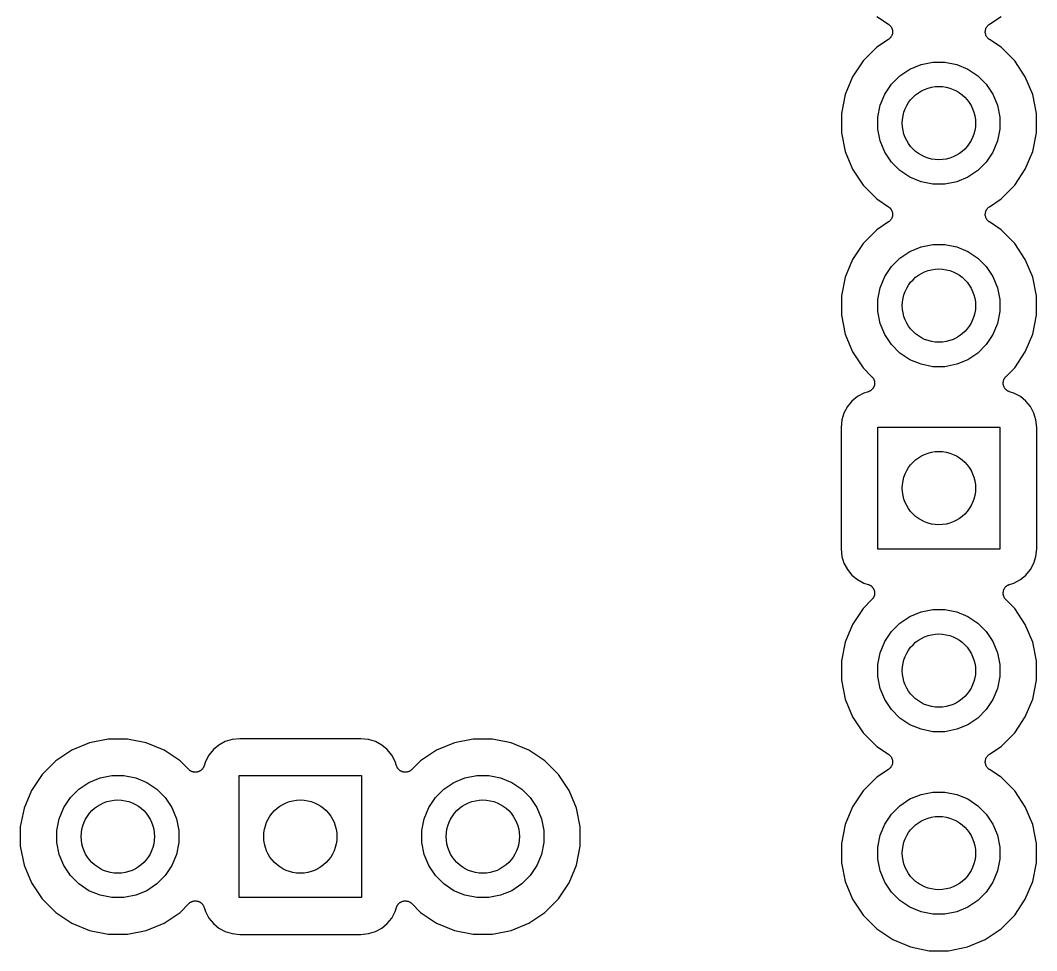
# Model space of a CAD drawing. Extents: x 191 to 259.8, y -137.9 to -38.6.
# Drawn here: x 227.24 to 241.39, y -114.39 to -101.44 of the extents above; entities that cross this region are included whole.
import ezdxf

# ---------------------------------------------------------------- set-up
doc = ezdxf.new("R2010")
doc.units = 0
doc.layers.add('BLACK', color=7, linetype='CONTINUOUS')

msp = doc.modelspace()

# ---------------------------------------------------------------- linework, layer by layer
at = {"layer": 'BLACK', "linetype": 'CONTINUOUS'}
for p, q in [((239.164, -101.385), (239.328, -101.494)), ((240.732, -101.494), (240.896, -101.385)), ((239.328, -101.494), (239.329, -101.495)), ((239.329, -101.495), (239.329, -101.495)), ((239.329, -101.495), (239.329, -101.495)), ((239.329, -101.495), (239.33, -101.495)), ((239.33, -101.495), (239.339, -101.503)), ((239.339, -101.503), (239.348, -101.511)), ((239.348, -101.511), (239.348, -101.511)), ((239.348, -101.511), (239.349, -101.511)), ((239.349, -101.511), (239.356, -101.521)), ((239.356, -101.521), (239.364, -101.53)), ((239.364, -101.53), (239.364, -101.53)), ((239.364, -101.53), (239.364, -101.531)), ((239.364, -101.531), (239.37, -101.541)), ((239.37, -101.541), (239.375, -101.552)), ((239.375, -101.552), (239.375, -101.552)), ((239.375, -101.552), (239.376, -101.553)), ((239.376, -101.553), (239.379, -101.564)), ((239.379, -101.564), (239.382, -101.576)), ((239.382, -101.576), (239.382, -101.576)), ((239.382, -101.576), (239.383, -101.577)), ((239.383, -101.577), (239.384, -101.589)), ((239.384, -101.589), (239.385, -101.601)), ((240.675, -101.599), (240.677, -101.587)), ((240.677, -101.587), (240.678, -101.575)), ((240.678, -101.574), (240.681, -101.563)), ((240.678, -101.575), (240.678, -101.574)), ((240.678, -101.574), (240.678, -101.574)), ((240.681, -101.563), (240.685, -101.551)), ((240.685, -101.55), (240.691, -101.54)), ((240.685, -101.551), (240.685, -101.55)), ((240.685, -101.551), (240.685, -101.551)), ((240.691, -101.54), (240.697, -101.529)), ((240.697, -101.529), (240.705, -101.519)), ((240.697, -101.529), (240.697, -101.529)), ((240.697, -101.529), (240.697, -101.529)), ((240.705, -101.519), (240.713, -101.51)), ((240.713, -101.51), (240.722, -101.502)), ((240.713, -101.51), (240.713, -101.51)), ((240.713, -101.51), (240.713, -101.51)), ((240.722, -101.502), (240.732, -101.494)), ((239.328, -101.706), (239.164, -101.815)), ((239.338, -101.698), (239.328, -101.706)), ((239.347, -101.69), (239.338, -101.698)), ((239.355, -101.681), (239.347, -101.69)), ((239.347, -101.69), (239.347, -101.69)), ((239.347, -101.69), (239.347, -101.69)), ((239.363, -101.671), (239.355, -101.681)), ((239.369, -101.66), (239.363, -101.671)), ((239.363, -101.671), (239.363, -101.671)), ((239.363, -101.671), (239.363, -101.671)), ((239.375, -101.65), (239.369, -101.66)), ((239.379, -101.637), (239.375, -101.649)), ((239.375, -101.649), (239.375, -101.649)), ((239.375, -101.649), (239.375, -101.65)), ((239.382, -101.626), (239.379, -101.637)), ((239.383, -101.613), (239.382, -101.625)), ((239.382, -101.625), (239.382, -101.626)), ((239.382, -101.626), (239.382, -101.626)), ((239.385, -101.601), (239.383, -101.613)), ((239.385, -101.601), (239.385, -101.601)), ((239.385, -101.601), (239.385, -101.601)), ((240.676, -101.611), (240.675, -101.599)), ((240.675, -101.599), (240.675, -101.599)), ((240.675, -101.599), (240.675, -101.599)), ((240.677, -101.623), (240.676, -101.611)), ((240.678, -101.624), (240.677, -101.623)), ((240.681, -101.636), (240.678, -101.624)), ((240.678, -101.624), (240.678, -101.624)), ((240.684, -101.647), (240.681, -101.636)), ((240.685, -101.648), (240.684, -101.647)), ((240.69, -101.659), (240.685, -101.648)), ((240.685, -101.648), (240.685, -101.648)), ((240.696, -101.669), (240.69, -101.659)), ((240.696, -101.67), (240.696, -101.669)), ((240.704, -101.679), (240.696, -101.67)), ((240.696, -101.67), (240.696, -101.67)), ((240.711, -101.689), (240.704, -101.679)), ((240.712, -101.689), (240.711, -101.689)), ((240.721, -101.697), (240.712, -101.689)), ((240.712, -101.689), (240.712, -101.689)), ((240.73, -101.705), (240.721, -101.697)), ((240.731, -101.705), (240.73, -101.705)), ((240.732, -101.706), (240.731, -101.705)), ((240.731, -101.705), (240.731, -101.705)), ((240.731, -101.705), (240.731, -101.705)), ((240.896, -101.815), (240.732, -101.706)), ((239.164, -101.815), (238.975, -102.004)), ((241.085, -102.004), (240.896, -101.815)), ((238.975, -102.004), (238.827, -102.227)), ((241.233, -102.227), (241.085, -102.004)), ((239.488, -102.21), (239.627, -102.117)), ((239.627, -102.117), (239.782, -102.053)), ((239.782, -102.053), (239.946, -102.02)), ((239.946, -102.02), (240.114, -102.02)), ((240.114, -102.02), (240.278, -102.053)), ((240.278, -102.053), (240.433, -102.117)), ((240.433, -102.117), (240.572, -102.21)), ((238.827, -102.227), (238.724, -102.474)), ((239.37, -102.328), (239.488, -102.21)), ((240.572, -102.21), (240.69, -102.328)), ((241.336, -102.474), (241.233, -102.227)), ((239.277, -102.467), (239.37, -102.328)), ((240.69, -102.328), (240.783, -102.467)), ((238.724, -102.474), (238.672, -102.736)), ((239.213, -102.622), (239.277, -102.467)), ((240.783, -102.467), (240.847, -102.622)), ((241.388, -102.736), (241.336, -102.474)), ((239.18, -102.786), (239.213, -102.622)), ((240.847, -102.622), (240.88, -102.786)), ((238.672, -102.736), (238.672, -103.004)), ((239.18, -102.954), (239.18, -102.786)), ((240.88, -102.786), (240.88, -102.954)), ((241.388, -103.004), (241.388, -102.736)), ((238.672, -103.004), (238.724, -103.266)), ((239.213, -103.118), (239.18, -102.954)), ((240.88, -102.954), (240.847, -103.118)), ((241.336, -103.266), (241.388, -103.004)), ((239.277, -103.273), (239.213, -103.118)), ((240.847, -103.118), (240.783, -103.273)), ((238.724, -103.266), (238.827, -103.513)), ((239.37, -103.412), (239.277, -103.273)), ((240.783, -103.273), (240.69, -103.412)), ((241.233, -103.513), (241.336, -103.266)), ((239.488, -103.53), (239.37, -103.412)), ((240.69, -103.412), (240.572, -103.53)), ((238.827, -103.513), (238.975, -103.736)), ((239.627, -103.623), (239.488, -103.53)), ((240.572, -103.53), (240.433, -103.623)), ((241.085, -103.736), (241.233, -103.513)), ((239.782, -103.687), (239.627, -103.623)), ((239.946, -103.72), (239.782, -103.687)), ((240.278, -103.687), (240.114, -103.72)), ((240.433, -103.623), (240.278, -103.687)), ((238.975, -103.736), (239.164, -103.925)), ((240.114, -103.72), (239.946, -103.72)), ((240.896, -103.925), (241.085, -103.736)), ((239.164, -103.925), (239.328, -104.034)), ((240.732, -104.034), (240.896, -103.925)), ((239.328, -104.034), (239.329, -104.035)), ((239.329, -104.035), (239.329, -104.035)), ((239.329, -104.035), (239.329, -104.035)), ((239.329, -104.035), (239.33, -104.035)), ((239.33, -104.035), (239.339, -104.043)), ((239.339, -104.043), (239.348, -104.051)), ((239.348, -104.051), (239.348, -104.051)), ((239.348, -104.051), (239.349, -104.051)), ((239.349, -104.051), (239.356, -104.061)), ((239.356, -104.061), (239.364, -104.07)), ((239.364, -104.07), (239.364, -104.07)), ((239.364, -104.07), (239.364, -104.071)), ((239.364, -104.071), (239.37, -104.081)), ((239.37, -104.081), (239.375, -104.092)), ((239.375, -104.092), (239.375, -104.092)), ((239.375, -104.092), (239.376, -104.093)), ((239.376, -104.093), (239.379, -104.104)), ((239.379, -104.104), (239.382, -104.116)), ((239.382, -104.116), (239.382, -104.116)), ((239.382, -104.116), (239.383, -104.117)), ((239.383, -104.117), (239.384, -104.129)), ((239.384, -104.129), (239.385, -104.141)), ((240.675, -104.139), (240.677, -104.127)), ((240.677, -104.127), (240.678, -104.115)), ((240.678, -104.114), (240.681, -104.103)), ((240.678, -104.115), (240.678, -104.114)), ((240.678, -104.114), (240.678, -104.114)), ((240.681, -104.103), (240.685, -104.091)), ((240.685, -104.09), (240.691, -104.08)), ((240.685, -104.091), (240.685, -104.09)), ((240.685, -104.091), (240.685, -104.091)), ((240.691, -104.08), (240.697, -104.069)), ((240.697, -104.069), (240.705, -104.059)), ((240.697, -104.069), (240.697, -104.069)), ((240.697, -104.069), (240.697, -104.069)), ((240.705, -104.059), (240.713, -104.05)), ((240.713, -104.05), (240.722, -104.042)), ((240.713, -104.05), (240.713, -104.05)), ((240.713, -104.05), (240.713, -104.05)), ((240.722, -104.042), (240.732, -104.034)), ((239.328, -104.246), (239.164, -104.355)), ((239.338, -104.238), (239.328, -104.246)), ((239.347, -104.23), (239.338, -104.238)), ((239.355, -104.221), (239.347, -104.23)), ((239.347, -104.23), (239.347, -104.23)), ((239.347, -104.23), (239.347, -104.23)), ((239.363, -104.211), (239.355, -104.221)), ((239.369, -104.2), (239.363, -104.211)), ((239.363, -104.211), (239.363, -104.211)), ((239.363, -104.211), (239.363, -104.211)), ((239.375, -104.19), (239.369, -104.2)), ((239.379, -104.177), (239.375, -104.189)), ((239.375, -104.189), (239.375, -104.189)), ((239.375, -104.189), (239.375, -104.19)), ((239.382, -104.166), (239.379, -104.177)), ((239.383, -104.153), (239.382, -104.165)), ((239.382, -104.165), (239.382, -104.166)), ((239.382, -104.166), (239.382, -104.166)), ((239.385, -104.141), (239.383, -104.153)), ((239.385, -104.141), (239.385, -104.141)), ((239.385, -104.141), (239.385, -104.141)), ((240.676, -104.151), (240.675, -104.139)), ((240.675, -104.139), (240.675, -104.139)), ((240.675, -104.139), (240.675, -104.139)), ((240.677, -104.163), (240.676, -104.151)), ((240.678, -104.164), (240.677, -104.163)), ((240.681, -104.176), (240.678, -104.164)), ((240.678, -104.164), (240.678, -104.164)), ((240.684, -104.187), (240.681, -104.176)), ((240.685, -104.188), (240.684, -104.187)), ((240.69, -104.199), (240.685, -104.188)), ((240.685, -104.188), (240.685, -104.188)), ((240.696, -104.209), (240.69, -104.199)), ((240.696, -104.21), (240.696, -104.209)), ((240.704, -104.219), (240.696, -104.21)), ((240.696, -104.21), (240.696, -104.21)), ((240.711, -104.229), (240.704, -104.219)), ((240.712, -104.229), (240.711, -104.229)), ((240.721, -104.237), (240.712, -104.229)), ((240.712, -104.229), (240.712, -104.229)), ((240.73, -104.245), (240.721, -104.237)), ((240.731, -104.245), (240.73, -104.245)), ((240.732, -104.246), (240.731, -104.245)), ((240.731, -104.245), (240.731, -104.245)), ((240.731, -104.245), (240.731, -104.245)), ((240.896, -104.355), (240.732, -104.246)), ((239.164, -104.355), (238.975, -104.544)), ((241.085, -104.544), (240.896, -104.355)), ((238.975, -104.544), (238.827, -104.767)), ((239.782, -104.593), (239.946, -104.56)), ((239.946, -104.56), (240.114, -104.56)), ((240.114, -104.56), (240.278, -104.593)), ((241.233, -104.767), (241.085, -104.544)), ((239.488, -104.75), (239.627, -104.657)), ((239.627, -104.657), (239.782, -104.593)), ((240.278, -104.593), (240.433, -104.657)), ((240.433, -104.657), (240.572, -104.75)), ((238.827, -104.767), (238.724, -105.014)), ((239.37, -104.868), (239.488, -104.75)), ((240.572, -104.75), (240.69, -104.868)), ((241.336, -105.014), (241.233, -104.767)), ((239.277, -105.007), (239.37, -104.868)), ((240.69, -104.868), (240.783, -105.007)), ((238.724, -105.014), (238.672, -105.276)), ((239.213, -105.162), (239.277, -105.007)), ((240.783, -105.007), (240.847, -105.162)), ((241.388, -105.276), (241.336, -105.014)), ((239.18, -105.326), (239.213, -105.162)), ((240.847, -105.162), (240.88, -105.326)), ((238.672, -105.276), (238.672, -105.544)), ((239.18, -105.494), (239.18, -105.326)), ((240.88, -105.326), (240.88, -105.494)), ((241.388, -105.544), (241.388, -105.276)), ((238.672, -105.544), (238.724, -105.806)), ((239.213, -105.658), (239.18, -105.494)), ((240.88, -105.494), (240.847, -105.658)), ((241.336, -105.806), (241.388, -105.544)), ((239.277, -105.813), (239.213, -105.658)), ((240.847, -105.658), (240.783, -105.813)), ((238.724, -105.806), (238.827, -106.053)), ((239.37, -105.952), (239.277, -105.813)), ((240.783, -105.813), (240.69, -105.952)), ((241.233, -106.053), (241.336, -105.806)), ((239.488, -106.07), (239.37, -105.952)), ((240.69, -105.952), (240.572, -106.07)), ((238.827, -106.053), (238.975, -106.276)), ((239.627, -106.163), (239.488, -106.07)), ((240.572, -106.07), (240.433, -106.163)), ((241.085, -106.276), (241.233, -106.053)), ((239.782, -106.227), (239.627, -106.163)), ((239.946, -106.26), (239.782, -106.227)), ((240.278, -106.227), (240.114, -106.26)), ((240.433, -106.163), (240.278, -106.227)), ((238.975, -106.276), (239.098, -106.399)), ((239.098, -106.399), (239.099, -106.4)), ((239.099, -106.4), (239.103, -106.405)), ((240.114, -106.26), (239.946, -106.26)), ((240.958, -106.403), (240.962, -106.399)), ((240.962, -106.399), (241.085, -106.276)), ((239.103, -106.405), (239.107, -106.409)), ((239.107, -106.409), (239.111, -106.414)), ((239.111, -106.414), (239.115, -106.419)), ((239.115, -106.419), (239.118, -106.425)), ((239.118, -106.425), (239.121, -106.43)), ((239.121, -106.43), (239.123, -106.436)), ((239.125, -106.538), (239.122, -106.543)), ((239.123, -106.436), (239.126, -106.441)), ((239.127, -106.532), (239.125, -106.538)), ((239.126, -106.441), (239.128, -106.447)), ((239.13, -106.526), (239.127, -106.532)), ((239.128, -106.447), (239.13, -106.452)), ((239.13, -106.452), (239.131, -106.459)), ((239.131, -106.52), (239.13, -106.526)), ((239.131, -106.459), (239.133, -106.465)), ((239.133, -106.514), (239.131, -106.52)), ((239.133, -106.465), (239.134, -106.471)), ((239.135, -106.502), (239.133, -106.508)), ((239.133, -106.508), (239.133, -106.514)), ((239.134, -106.471), (239.135, -106.477)), ((239.135, -106.477), (239.135, -106.483)), ((239.135, -106.483), (239.135, -106.49)), ((239.135, -106.49), (239.135, -106.496)), ((239.135, -106.496), (239.135, -106.502)), ((240.925, -106.475), (240.927, -106.469)), ((240.925, -106.482), (240.925, -106.475)), ((240.925, -106.488), (240.925, -106.482)), ((240.925, -106.494), (240.925, -106.488)), ((240.925, -106.5), (240.925, -106.494)), ((240.926, -106.506), (240.925, -106.5)), ((240.927, -106.513), (240.926, -106.506)), ((240.927, -106.463), (240.929, -106.457)), ((240.927, -106.469), (240.927, -106.463)), ((240.929, -106.518), (240.927, -106.513)), ((240.929, -106.457), (240.93, -106.451)), ((240.93, -106.524), (240.929, -106.518)), ((240.93, -106.451), (240.933, -106.445)), ((240.932, -106.53), (240.93, -106.524)), ((240.934, -106.536), (240.932, -106.53)), ((240.933, -106.445), (240.934, -106.44)), ((240.934, -106.44), (240.937, -106.434)), ((240.937, -106.542), (240.934, -106.536)), ((240.937, -106.434), (240.94, -106.428)), ((240.94, -106.428), (240.943, -106.423)), ((240.943, -106.423), (240.946, -106.418)), ((240.946, -106.418), (240.95, -106.413)), ((240.95, -106.413), (240.954, -106.407)), ((240.954, -106.407), (240.958, -106.403)), ((238.896, -106.676), (238.819, -106.739)), ((238.985, -106.628), (238.896, -106.676)), ((239.045, -106.61), (238.985, -106.628)), ((239.051, -106.608), (239.045, -106.61)), ((239.056, -106.606), (239.051, -106.608)), ((239.062, -106.603), (239.056, -106.606)), ((239.068, -106.601), (239.062, -106.603)), ((239.073, -106.597), (239.068, -106.601)), ((239.078, -106.595), (239.073, -106.597)), ((239.083, -106.59), (239.078, -106.595)), ((239.089, -106.587), (239.083, -106.59)), ((239.093, -106.583), (239.089, -106.587)), ((239.098, -106.579), (239.093, -106.583)), ((239.102, -106.574), (239.098, -106.579)), ((239.106, -106.569), (239.102, -106.574)), ((239.11, -106.564), (239.106, -106.569)), ((239.113, -106.56), (239.11, -106.564)), ((239.117, -106.554), (239.113, -106.56)), ((239.12, -106.549), (239.117, -106.554)), ((239.122, -106.543), (239.12, -106.549)), ((240.939, -106.547), (240.937, -106.542)), ((240.943, -106.553), (240.939, -106.547)), ((240.946, -106.558), (240.943, -106.553)), ((240.949, -106.563), (240.946, -106.558)), ((240.953, -106.568), (240.949, -106.563)), ((240.957, -106.573), (240.953, -106.568)), ((240.961, -106.578), (240.957, -106.573)), ((240.966, -106.581), (240.961, -106.578)), ((240.97, -106.586), (240.966, -106.581)), ((240.975, -106.589), (240.97, -106.586)), ((240.98, -106.594), (240.975, -106.589)), ((240.985, -106.596), (240.98, -106.594)), ((240.99, -106.6), (240.985, -106.596)), ((240.996, -106.602), (240.99, -106.6)), ((241.002, -106.605), (240.996, -106.602)), ((241.008, -106.607), (241.002, -106.605)), ((241.013, -106.609), (241.008, -106.607)), ((241.015, -106.61), (241.013, -106.609)), ((241.075, -106.628), (241.015, -106.61)), ((241.164, -106.676), (241.075, -106.628)), ((241.241, -106.739), (241.164, -106.676)), ((238.756, -106.816), (238.708, -106.905)), ((238.819, -106.739), (238.756, -106.816)), ((241.304, -106.816), (241.241, -106.739)), ((241.352, -106.905), (241.304, -106.816)), ((238.708, -106.905), (238.679, -107)), ((241.381, -107), (241.352, -106.905)), ((238.679, -107), (238.669, -107.106)), ((238.669, -107.106), (238.669, -108.794)), ((239.18, -108.8), (239.18, -107.1)), ((239.18, -107.1), (240.88, -107.1)), ((240.88, -107.1), (240.88, -108.8)), ((241.391, -107.106), (241.381, -107)), ((241.391, -108.794), (241.391, -107.106)), ((238.669, -108.794), (238.679, -108.9)), ((240.88, -108.8), (239.18, -108.8)), ((241.381, -108.9), (241.391, -108.794)), ((238.679, -108.9), (238.708, -108.995)), ((241.352, -108.995), (241.381, -108.9)), ((238.708, -108.995), (238.756, -109.084)), ((238.756, -109.084), (238.819, -109.161)), ((241.241, -109.161), (241.304, -109.084)), ((241.304, -109.084), (241.352, -108.995)), ((238.819, -109.161), (238.896, -109.224)), ((238.896, -109.224), (238.985, -109.272)), ((241.075, -109.272), (241.164, -109.224)), ((241.164, -109.224), (241.241, -109.161)), ((238.985, -109.272), (239.045, -109.29)), ((239.045, -109.29), (239.047, -109.291)), ((239.047, -109.291), (239.052, -109.293)), ((239.052, -109.293), (239.058, -109.295)), ((239.058, -109.295), (239.064, -109.298)), ((239.064, -109.298), (239.07, -109.3)), ((239.07, -109.3), (239.075, -109.304)), ((239.075, -109.304), (239.08, -109.306)), ((239.08, -109.306), (239.085, -109.311)), ((239.085, -109.311), (239.09, -109.314)), ((239.09, -109.314), (239.094, -109.319)), ((239.094, -109.319), (239.099, -109.322)), ((239.099, -109.322), (239.103, -109.327)), ((239.103, -109.327), (239.107, -109.332)), ((239.107, -109.332), (239.111, -109.337)), ((239.111, -109.337), (239.114, -109.342)), ((239.114, -109.342), (239.117, -109.347)), ((239.117, -109.347), (239.121, -109.353)), ((239.121, -109.353), (239.123, -109.358)), ((239.123, -109.358), (239.126, -109.364)), ((239.126, -109.364), (239.128, -109.37)), ((239.128, -109.37), (239.13, -109.376)), ((240.93, -109.374), (240.933, -109.368)), ((240.933, -109.368), (240.935, -109.362)), ((240.935, -109.362), (240.938, -109.357)), ((240.938, -109.357), (240.94, -109.351)), ((240.94, -109.351), (240.943, -109.346)), ((240.943, -109.346), (240.947, -109.34)), ((240.947, -109.34), (240.95, -109.336)), ((240.95, -109.336), (240.954, -109.331)), ((240.954, -109.331), (240.958, -109.326)), ((240.958, -109.326), (240.962, -109.321)), ((240.962, -109.321), (240.967, -109.317)), ((240.967, -109.317), (240.971, -109.313)), ((240.971, -109.313), (240.977, -109.31)), ((240.977, -109.31), (240.982, -109.305)), ((240.982, -109.305), (240.987, -109.303)), ((240.987, -109.303), (240.992, -109.299)), ((240.992, -109.299), (240.998, -109.297)), ((240.998, -109.297), (241.004, -109.294)), ((241.004, -109.294), (241.009, -109.292)), ((241.009, -109.292), (241.015, -109.29)), ((241.015, -109.29), (241.075, -109.272)), ((239.098, -109.501), (238.975, -109.624)), ((239.102, -109.497), (239.098, -109.501)), ((239.106, -109.493), (239.102, -109.497)), ((239.11, -109.487), (239.106, -109.493)), ((239.114, -109.482), (239.11, -109.487)), ((239.117, -109.477), (239.114, -109.482)), ((239.12, -109.472), (239.117, -109.477)), ((239.123, -109.466), (239.12, -109.472)), ((239.126, -109.46), (239.123, -109.466)), ((239.127, -109.455), (239.126, -109.46)), ((239.13, -109.449), (239.127, -109.455)), ((239.13, -109.376), (239.131, -109.382)), ((239.131, -109.443), (239.13, -109.449)), ((239.131, -109.382), (239.133, -109.387)), ((239.133, -109.437), (239.131, -109.443)), ((239.133, -109.387), (239.134, -109.394)), ((239.135, -109.425), (239.133, -109.431)), ((239.133, -109.431), (239.133, -109.437)), ((239.134, -109.394), (239.135, -109.4)), ((239.135, -109.4), (239.135, -109.406)), ((239.135, -109.406), (239.135, -109.412)), ((239.135, -109.412), (239.135, -109.418)), ((239.135, -109.418), (239.135, -109.425)), ((240.925, -109.398), (240.927, -109.392)), ((240.925, -109.404), (240.925, -109.398)), ((240.925, -109.41), (240.925, -109.404)), ((240.925, -109.417), (240.925, -109.41)), ((240.925, -109.423), (240.925, -109.417)), ((240.926, -109.429), (240.925, -109.423)), ((240.927, -109.435), (240.926, -109.429)), ((240.927, -109.386), (240.929, -109.38)), ((240.927, -109.392), (240.927, -109.386)), ((240.929, -109.441), (240.927, -109.435)), ((240.929, -109.38), (240.93, -109.374)), ((240.93, -109.448), (240.929, -109.441)), ((240.932, -109.453), (240.93, -109.448)), ((240.934, -109.459), (240.932, -109.453)), ((240.937, -109.464), (240.934, -109.459)), ((240.939, -109.47), (240.937, -109.464)), ((240.942, -109.475), (240.939, -109.47)), ((240.945, -109.481), (240.942, -109.475)), ((240.949, -109.486), (240.945, -109.481)), ((240.953, -109.491), (240.949, -109.486)), ((240.957, -109.495), (240.953, -109.491)), ((240.961, -109.5), (240.957, -109.495)), ((240.962, -109.501), (240.961, -109.5)), ((241.085, -109.624), (240.962, -109.501)), ((238.975, -109.624), (238.827, -109.847)), ((239.782, -109.673), (239.946, -109.64)), ((239.946, -109.64), (240.114, -109.64)), ((240.114, -109.64), (240.278, -109.673)), ((241.233, -109.847), (241.085, -109.624)), ((239.488, -109.83), (239.627, -109.737)), ((239.627, -109.737), (239.782, -109.673)), ((240.278, -109.673), (240.433, -109.737)), ((240.433, -109.737), (240.572, -109.83)), ((238.827, -109.847), (238.724, -110.094)), ((239.37, -109.948), (239.488, -109.83)), ((240.572, -109.83), (240.69, -109.948)), ((241.336, -110.094), (241.233, -109.847)), ((239.277, -110.087), (239.37, -109.948)), ((240.69, -109.948), (240.783, -110.087)), ((238.724, -110.094), (238.672, -110.356)), ((239.213, -110.242), (239.277, -110.087)), ((240.783, -110.087), (240.847, -110.242)), ((241.388, -110.356), (241.336, -110.094)), ((238.672, -110.356), (238.672, -110.624)), ((239.18, -110.406), (239.213, -110.242)), ((240.847, -110.242), (240.88, -110.406)), ((241.388, -110.624), (241.388, -110.356)), ((239.18, -110.574), (239.18, -110.406)), ((240.88, -110.406), (240.88, -110.574)), ((238.672, -110.624), (238.724, -110.886)), ((239.213, -110.738), (239.18, -110.574)), ((240.88, -110.574), (240.847, -110.738)), ((241.336, -110.886), (241.388, -110.624)), ((239.277, -110.893), (239.213, -110.738)), ((240.847, -110.738), (240.783, -110.893)), ((238.724, -110.886), (238.827, -111.133)), ((239.37, -111.032), (239.277, -110.893)), ((240.783, -110.893), (240.69, -111.032)), ((241.233, -111.133), (241.336, -110.886)), ((239.488, -111.15), (239.37, -111.032)), ((240.69, -111.032), (240.572, -111.15)), ((238.827, -111.133), (238.975, -111.356)), ((239.627, -111.243), (239.488, -111.15)), ((240.572, -111.15), (240.433, -111.243)), ((241.085, -111.356), (241.233, -111.133)), ((239.782, -111.307), (239.627, -111.243)), ((239.946, -111.34), (239.782, -111.307)), ((240.114, -111.34), (239.946, -111.34)), ((240.278, -111.307), (240.114, -111.34)), ((240.433, -111.243), (240.278, -111.307)), ((228.204, -111.494), (227.957, -111.597)), ((228.466, -111.442), (228.204, -111.494)), ((228.734, -111.442), (228.466, -111.442)), ((228.996, -111.494), (228.734, -111.442)), ((229.243, -111.597), (228.996, -111.494)), ((230.095, -111.478), (230.006, -111.526)), ((230.19, -111.449), (230.095, -111.478)), ((230.296, -111.439), (230.19, -111.449)), ((231.984, -111.439), (230.296, -111.439)), ((232.09, -111.449), (231.984, -111.439)), ((232.185, -111.478), (232.09, -111.449)), ((232.274, -111.526), (232.185, -111.478)), ((233.284, -111.494), (233.037, -111.597)), ((233.546, -111.442), (233.284, -111.494)), ((233.814, -111.442), (233.546, -111.442)), ((234.076, -111.494), (233.814, -111.442)), ((234.323, -111.597), (234.076, -111.494)), ((238.975, -111.356), (239.164, -111.545)), ((240.896, -111.545), (241.085, -111.356)), ((227.957, -111.597), (227.734, -111.745)), ((229.466, -111.745), (229.243, -111.597)), ((229.929, -111.589), (229.866, -111.666)), ((230.006, -111.526), (229.929, -111.589)), ((232.351, -111.589), (232.274, -111.526)), ((232.414, -111.666), (232.351, -111.589)), ((233.037, -111.597), (232.814, -111.745)), ((234.546, -111.745), (234.323, -111.597)), ((239.164, -111.545), (239.328, -111.654)), ((240.732, -111.654), (240.896, -111.545)), ((227.734, -111.745), (227.545, -111.934)), ((229.589, -111.868), (229.466, -111.745)), ((229.818, -111.755), (229.8, -111.815)), ((229.866, -111.666), (229.818, -111.755)), ((232.462, -111.755), (232.414, -111.666)), ((232.48, -111.815), (232.462, -111.755)), ((232.814, -111.745), (232.691, -111.868)), ((234.735, -111.934), (234.546, -111.745)), ((239.328, -111.654), (239.329, -111.655)), ((239.329, -111.655), (239.329, -111.655)), ((239.329, -111.655), (239.329, -111.655)), ((239.329, -111.655), (239.33, -111.655)), ((239.33, -111.655), (239.339, -111.663)), ((239.339, -111.663), (239.348, -111.671)), ((239.348, -111.671), (239.348, -111.671)), ((239.348, -111.671), (239.349, -111.671)), ((239.349, -111.671), (239.356, -111.681)), ((239.356, -111.681), (239.364, -111.69)), ((239.364, -111.69), (239.364, -111.69)), ((239.364, -111.69), (239.364, -111.691)), ((239.364, -111.691), (239.37, -111.701)), ((239.37, -111.701), (239.375, -111.712)), ((239.375, -111.712), (239.375, -111.712)), ((239.375, -111.712), (239.376, -111.713)), ((239.376, -111.713), (239.379, -111.724)), ((239.379, -111.724), (239.382, -111.736)), ((239.382, -111.736), (239.382, -111.736)), ((239.382, -111.736), (239.383, -111.737)), ((239.383, -111.773), (239.382, -111.785)), ((239.383, -111.737), (239.384, -111.749)), ((239.385, -111.761), (239.383, -111.773)), ((239.384, -111.749), (239.385, -111.761)), ((239.385, -111.761), (239.385, -111.761)), ((239.385, -111.761), (239.385, -111.761)), ((240.675, -111.759), (240.677, -111.747)), ((240.676, -111.771), (240.675, -111.759)), ((240.675, -111.759), (240.675, -111.759)), ((240.675, -111.759), (240.675, -111.759)), ((240.677, -111.783), (240.676, -111.771)), ((240.677, -111.747), (240.678, -111.735)), ((240.678, -111.734), (240.681, -111.723)), ((240.678, -111.735), (240.678, -111.734)), ((240.678, -111.734), (240.678, -111.734)), ((240.681, -111.723), (240.685, -111.711)), ((240.685, -111.71), (240.691, -111.7)), ((240.685, -111.711), (240.685, -111.71)), ((240.685, -111.711), (240.685, -111.711)), ((240.691, -111.7), (240.697, -111.689)), ((240.697, -111.689), (240.705, -111.679)), ((240.697, -111.689), (240.697, -111.689)), ((240.697, -111.689), (240.697, -111.689)), ((240.705, -111.679), (240.713, -111.67)), ((240.713, -111.67), (240.722, -111.662)), ((240.713, -111.67), (240.713, -111.67)), ((240.713, -111.67), (240.713, -111.67)), ((240.722, -111.662), (240.732, -111.654)), ((229.593, -111.872), (229.589, -111.868)), ((229.597, -111.876), (229.593, -111.872)), ((229.603, -111.88), (229.597, -111.876)), ((229.608, -111.884), (229.603, -111.88)), ((229.613, -111.887), (229.608, -111.884)), ((229.618, -111.89), (229.613, -111.887)), ((229.624, -111.893), (229.618, -111.89)), ((229.63, -111.896), (229.624, -111.893)), ((229.635, -111.897), (229.63, -111.896)), ((229.641, -111.9), (229.635, -111.897)), ((229.647, -111.901), (229.641, -111.9)), ((229.653, -111.903), (229.647, -111.901)), ((229.659, -111.903), (229.653, -111.903)), ((229.665, -111.905), (229.659, -111.903)), ((229.672, -111.905), (229.665, -111.905)), ((229.678, -111.905), (229.672, -111.905)), ((229.684, -111.905), (229.678, -111.905)), ((229.69, -111.905), (229.684, -111.905)), ((229.696, -111.904), (229.69, -111.905)), ((229.703, -111.903), (229.696, -111.904)), ((229.708, -111.901), (229.703, -111.903)), ((229.714, -111.9), (229.708, -111.901)), ((229.72, -111.898), (229.714, -111.9)), ((229.726, -111.896), (229.72, -111.898)), ((229.732, -111.893), (229.726, -111.896)), ((229.737, -111.891), (229.732, -111.893)), ((229.743, -111.887), (229.737, -111.891)), ((229.748, -111.884), (229.743, -111.887)), ((229.753, -111.881), (229.748, -111.884)), ((229.758, -111.877), (229.753, -111.881)), ((229.763, -111.873), (229.758, -111.877)), ((229.768, -111.869), (229.763, -111.873)), ((229.771, -111.864), (229.768, -111.869)), ((229.776, -111.86), (229.771, -111.864)), ((229.779, -111.855), (229.776, -111.86)), ((229.784, -111.85), (229.779, -111.855)), ((229.786, -111.845), (229.784, -111.85)), ((229.79, -111.84), (229.786, -111.845)), ((229.792, -111.834), (229.79, -111.84)), ((229.795, -111.828), (229.792, -111.834)), ((229.797, -111.822), (229.795, -111.828)), ((229.799, -111.817), (229.797, -111.822)), ((229.8, -111.815), (229.799, -111.817)), ((232.482, -111.821), (232.48, -111.815)), ((232.484, -111.826), (232.482, -111.821)), ((232.487, -111.832), (232.484, -111.826)), ((232.489, -111.838), (232.487, -111.832)), ((232.493, -111.843), (232.489, -111.838)), ((232.495, -111.848), (232.493, -111.843)), ((232.5, -111.853), (232.495, -111.848)), ((232.503, -111.859), (232.5, -111.853)), ((232.507, -111.863), (232.503, -111.859)), ((232.511, -111.868), (232.507, -111.863)), ((232.516, -111.872), (232.511, -111.868)), ((232.521, -111.876), (232.516, -111.872)), ((232.526, -111.88), (232.521, -111.876)), ((232.53, -111.883), (232.526, -111.88)), ((232.536, -111.887), (232.53, -111.883)), ((232.541, -111.89), (232.536, -111.887)), ((232.547, -111.892), (232.541, -111.89)), ((232.552, -111.895), (232.547, -111.892)), ((232.558, -111.897), (232.552, -111.895)), ((232.564, -111.9), (232.558, -111.897)), ((232.57, -111.901), (232.564, -111.9)), ((232.576, -111.903), (232.57, -111.901)), ((232.582, -111.903), (232.576, -111.903)), ((232.588, -111.905), (232.582, -111.903)), ((232.594, -111.905), (232.588, -111.905)), ((232.6, -111.905), (232.594, -111.905)), ((232.607, -111.905), (232.6, -111.905)), ((232.613, -111.905), (232.607, -111.905)), ((232.619, -111.904), (232.613, -111.905)), ((232.625, -111.903), (232.619, -111.904)), ((232.631, -111.901), (232.625, -111.903)), ((232.638, -111.9), (232.631, -111.901)), ((232.643, -111.898), (232.638, -111.9)), ((232.649, -111.896), (232.643, -111.898)), ((232.654, -111.893), (232.649, -111.896)), ((232.66, -111.891), (232.654, -111.893)), ((232.665, -111.888), (232.66, -111.891)), ((232.671, -111.885), (232.665, -111.888)), ((232.676, -111.881), (232.671, -111.885)), ((232.681, -111.877), (232.676, -111.881)), ((232.685, -111.873), (232.681, -111.877)), ((232.69, -111.869), (232.685, -111.873)), ((232.691, -111.868), (232.69, -111.869)), ((239.328, -111.866), (239.164, -111.975)), ((239.338, -111.858), (239.328, -111.866)), ((239.347, -111.85), (239.338, -111.858)), ((239.355, -111.841), (239.347, -111.85)), ((239.347, -111.85), (239.347, -111.85)), ((239.347, -111.85), (239.347, -111.85)), ((239.363, -111.831), (239.355, -111.841)), ((239.369, -111.82), (239.363, -111.831)), ((239.363, -111.831), (239.363, -111.831)), ((239.363, -111.831), (239.363, -111.831)), ((239.375, -111.81), (239.369, -111.82)), ((239.379, -111.797), (239.375, -111.809)), ((239.375, -111.809), (239.375, -111.809)), ((239.375, -111.809), (239.375, -111.81)), ((239.382, -111.786), (239.379, -111.797)), ((239.382, -111.785), (239.382, -111.786)), ((239.382, -111.786), (239.382, -111.786)), ((240.678, -111.784), (240.677, -111.783)), ((240.681, -111.796), (240.678, -111.784)), ((240.678, -111.784), (240.678, -111.784)), ((240.684, -111.807), (240.681, -111.796)), ((240.685, -111.808), (240.684, -111.807)), ((240.69, -111.819), (240.685, -111.808)), ((240.685, -111.808), (240.685, -111.808)), ((240.696, -111.829), (240.69, -111.819)), ((240.696, -111.83), (240.696, -111.829)), ((240.704, -111.839), (240.696, -111.83)), ((240.696, -111.83), (240.696, -111.83)), ((240.711, -111.849), (240.704, -111.839)), ((240.712, -111.849), (240.711, -111.849)), ((240.721, -111.857), (240.712, -111.849)), ((240.712, -111.849), (240.712, -111.849)), ((240.73, -111.865), (240.721, -111.857)), ((240.731, -111.865), (240.73, -111.865)), ((240.732, -111.866), (240.731, -111.865)), ((240.731, -111.865), (240.731, -111.865)), ((240.731, -111.865), (240.731, -111.865)), ((240.896, -111.975), (240.732, -111.866)), ((227.545, -111.934), (227.397, -112.157)), ((228.058, -112.14), (228.197, -112.047)), ((228.197, -112.047), (228.352, -111.983)), ((228.352, -111.983), (228.516, -111.95)), ((228.516, -111.95), (228.684, -111.95)), ((228.684, -111.95), (228.848, -111.983)), ((228.848, -111.983), (229.003, -112.047)), ((229.003, -112.047), (229.142, -112.14)), ((230.29, -113.65), (230.29, -111.95)), ((230.29, -111.95), (231.99, -111.95)), ((231.99, -111.95), (231.99, -113.65)), ((233.138, -112.14), (233.277, -112.047)), ((233.277, -112.047), (233.432, -111.983)), ((233.432, -111.983), (233.596, -111.95)), ((233.596, -111.95), (233.764, -111.95)), ((233.764, -111.95), (233.928, -111.983)), ((233.928, -111.983), (234.083, -112.047)), ((234.083, -112.047), (234.222, -112.14)), ((234.883, -112.157), (234.735, -111.934)), ((239.164, -111.975), (238.975, -112.164)), ((241.085, -112.164), (240.896, -111.975)), ((227.397, -112.157), (227.294, -112.404)), ((227.94, -112.258), (228.058, -112.14)), ((229.142, -112.14), (229.26, -112.258)), ((233.02, -112.258), (233.138, -112.14)), ((234.222, -112.14), (234.34, -112.258)), ((234.986, -112.404), (234.883, -112.157)), ((238.975, -112.164), (238.827, -112.387)), ((239.782, -112.213), (239.946, -112.18)), ((239.946, -112.18), (240.114, -112.18)), ((240.114, -112.18), (240.278, -112.213)), ((241.233, -112.387), (241.085, -112.164)), ((227.847, -112.397), (227.94, -112.258)), ((229.26, -112.258), (229.353, -112.397)), ((232.927, -112.397), (233.02, -112.258)), ((234.34, -112.258), (234.433, -112.397)), ((239.488, -112.37), (239.627, -112.277)), ((239.627, -112.277), (239.782, -112.213)), ((240.278, -112.213), (240.433, -112.277)), ((240.433, -112.277), (240.572, -112.37)), ((227.294, -112.404), (227.242, -112.666)), ((227.783, -112.552), (227.847, -112.397)), ((229.353, -112.397), (229.417, -112.552)), ((232.863, -112.552), (232.927, -112.397)), ((234.433, -112.397), (234.497, -112.552)), ((235.038, -112.666), (234.986, -112.404)), ((238.827, -112.387), (238.724, -112.634)), ((239.37, -112.488), (239.488, -112.37)), ((240.572, -112.37), (240.69, -112.488)), ((241.336, -112.634), (241.233, -112.387)), ((227.75, -112.716), (227.783, -112.552)), ((229.417, -112.552), (229.45, -112.716)), ((232.83, -112.716), (232.863, -112.552)), ((234.497, -112.552), (234.53, -112.716)), ((239.277, -112.627), (239.37, -112.488)), ((240.69, -112.488), (240.783, -112.627)), ((227.242, -112.666), (227.242, -112.934)), ((227.75, -112.884), (227.75, -112.716)), ((229.45, -112.716), (229.45, -112.884)), ((232.83, -112.884), (232.83, -112.716)), ((234.53, -112.716), (234.53, -112.884)), ((235.038, -112.934), (235.038, -112.666)), ((238.724, -112.634), (238.672, -112.896)), ((239.213, -112.782), (239.277, -112.627)), ((240.783, -112.627), (240.847, -112.782)), ((241.388, -112.896), (241.336, -112.634)), ((227.783, -113.048), (227.75, -112.884)), ((229.45, -112.884), (229.417, -113.048)), ((232.863, -113.048), (232.83, -112.884)), ((234.53, -112.884), (234.497, -113.048)), ((238.672, -112.896), (238.672, -113.164)), ((239.18, -112.946), (239.213, -112.782)), ((240.847, -112.782), (240.88, -112.946)), ((241.388, -113.164), (241.388, -112.896)), ((227.242, -112.934), (227.294, -113.196)), ((227.847, -113.203), (227.783, -113.048)), ((229.417, -113.048), (229.353, -113.203)), ((232.927, -113.203), (232.863, -113.048)), ((234.497, -113.048), (234.433, -113.203)), ((234.986, -113.196), (235.038, -112.934)), ((239.18, -113.114), (239.18, -112.946)), ((240.88, -112.946), (240.88, -113.114)), ((238.672, -113.164), (238.724, -113.426)), ((239.213, -113.278), (239.18, -113.114)), ((240.88, -113.114), (240.847, -113.278)), ((241.336, -113.426), (241.388, -113.164)), ((227.294, -113.196), (227.397, -113.443)), ((227.94, -113.342), (227.847, -113.203)), ((229.353, -113.203), (229.26, -113.342)), ((233.02, -113.342), (232.927, -113.203)), ((234.433, -113.203), (234.34, -113.342)), ((234.883, -113.443), (234.986, -113.196)), ((239.277, -113.433), (239.213, -113.278)), ((240.847, -113.278), (240.783, -113.433)), ((227.397, -113.443), (227.545, -113.666)), ((228.058, -113.46), (227.94, -113.342)), ((228.197, -113.553), (228.058, -113.46)), ((229.142, -113.46), (229.003, -113.553)), ((229.26, -113.342), (229.142, -113.46)), ((233.138, -113.46), (233.02, -113.342)), ((233.277, -113.553), (233.138, -113.46)), ((234.222, -113.46), (234.083, -113.553)), ((234.34, -113.342), (234.222, -113.46)), ((234.735, -113.666), (234.883, -113.443)), ((238.724, -113.426), (238.827, -113.673)), ((239.37, -113.572), (239.277, -113.433)), ((240.783, -113.433), (240.69, -113.572)), ((241.233, -113.673), (241.336, -113.426)), ((228.352, -113.617), (228.197, -113.553)), ((229.003, -113.553), (228.848, -113.617)), ((233.432, -113.617), (233.277, -113.553)), ((234.083, -113.553), (233.928, -113.617)), ((239.488, -113.69), (239.37, -113.572)), ((240.69, -113.572), (240.572, -113.69)), ((227.545, -113.666), (227.734, -113.855)), ((228.516, -113.65), (228.352, -113.617)), ((228.684, -113.65), (228.516, -113.65)), ((228.848, -113.617), (228.684, -113.65)), ((229.466, -113.855), (229.589, -113.732)), ((229.589, -113.732), (229.59, -113.731)), ((229.59, -113.731), (229.595, -113.727)), ((229.595, -113.727), (229.599, -113.723)), ((229.599, -113.723), (229.604, -113.719)), ((229.604, -113.719), (229.609, -113.715)), ((229.609, -113.715), (229.615, -113.712)), ((229.615, -113.712), (229.62, -113.709)), ((229.62, -113.709), (229.626, -113.707)), ((229.626, -113.707), (229.631, -113.704)), ((229.631, -113.704), (229.637, -113.702)), ((229.637, -113.702), (229.642, -113.7)), ((229.642, -113.7), (229.649, -113.699)), ((229.649, -113.699), (229.655, -113.697)), ((229.655, -113.697), (229.661, -113.696)), ((229.661, -113.696), (229.667, -113.695)), ((229.667, -113.695), (229.673, -113.695)), ((229.673, -113.695), (229.68, -113.695)), ((229.68, -113.695), (229.686, -113.695)), ((229.686, -113.695), (229.692, -113.695)), ((229.692, -113.695), (229.698, -113.697)), ((229.698, -113.697), (229.704, -113.697)), ((229.704, -113.697), (229.71, -113.699)), ((229.71, -113.699), (229.716, -113.7)), ((229.716, -113.7), (229.722, -113.703)), ((229.722, -113.703), (229.728, -113.705)), ((229.728, -113.705), (229.733, -113.708)), ((229.733, -113.708), (229.739, -113.71)), ((229.739, -113.71), (229.744, -113.713)), ((229.744, -113.713), (229.75, -113.717)), ((229.75, -113.717), (229.754, -113.72)), ((229.754, -113.72), (229.759, -113.724)), ((229.759, -113.724), (229.764, -113.728)), ((229.764, -113.728), (229.769, -113.732)), ((229.769, -113.732), (229.773, -113.737)), ((229.773, -113.737), (229.777, -113.741)), ((229.777, -113.741), (229.78, -113.747)), ((229.78, -113.747), (229.785, -113.752)), ((229.785, -113.752), (229.787, -113.757)), ((229.787, -113.757), (229.791, -113.762)), ((231.99, -113.65), (230.29, -113.65)), ((232.49, -113.76), (232.494, -113.755)), ((232.494, -113.755), (232.496, -113.75)), ((232.496, -113.75), (232.501, -113.745)), ((232.501, -113.745), (232.504, -113.74)), ((232.504, -113.74), (232.509, -113.736)), ((232.509, -113.736), (232.512, -113.731)), ((232.512, -113.731), (232.517, -113.727)), ((232.517, -113.727), (232.522, -113.723)), ((232.522, -113.723), (232.527, -113.719)), ((232.527, -113.719), (232.532, -113.716)), ((232.532, -113.716), (232.537, -113.713)), ((232.537, -113.713), (232.543, -113.709)), ((232.543, -113.709), (232.548, -113.707)), ((232.548, -113.707), (232.554, -113.704)), ((232.554, -113.704), (232.56, -113.702)), ((232.56, -113.702), (232.566, -113.7)), ((232.566, -113.7), (232.572, -113.699)), ((232.572, -113.699), (232.577, -113.697)), ((232.577, -113.697), (232.584, -113.696)), ((232.584, -113.696), (232.59, -113.695)), ((232.59, -113.695), (232.596, -113.695)), ((232.596, -113.695), (232.602, -113.695)), ((232.602, -113.695), (232.608, -113.695)), ((232.608, -113.695), (232.615, -113.695)), ((232.615, -113.695), (232.621, -113.697)), ((232.621, -113.697), (232.627, -113.697)), ((232.627, -113.697), (232.633, -113.699)), ((232.633, -113.699), (232.639, -113.7)), ((232.639, -113.7), (232.645, -113.703)), ((232.645, -113.703), (232.65, -113.704)), ((232.65, -113.704), (232.656, -113.707)), ((232.656, -113.707), (232.662, -113.71)), ((232.662, -113.71), (232.667, -113.713)), ((232.667, -113.713), (232.672, -113.716)), ((232.672, -113.716), (232.677, -113.72)), ((232.677, -113.72), (232.683, -113.724)), ((232.683, -113.724), (232.687, -113.728)), ((232.687, -113.728), (232.691, -113.732)), ((232.691, -113.732), (232.814, -113.855)), ((233.596, -113.65), (233.432, -113.617)), ((233.764, -113.65), (233.596, -113.65)), ((233.928, -113.617), (233.764, -113.65)), ((234.546, -113.855), (234.735, -113.666)), ((238.827, -113.673), (238.975, -113.896)), ((239.627, -113.783), (239.488, -113.69)), ((240.572, -113.69), (240.433, -113.783)), ((241.085, -113.896), (241.233, -113.673)), ((227.734, -113.855), (227.957, -114.003)), ((229.243, -114.003), (229.466, -113.855)), ((229.791, -113.762), (229.793, -113.768)), ((229.793, -113.768), (229.796, -113.774)), ((229.796, -113.774), (229.798, -113.779)), ((229.798, -113.779), (229.8, -113.785)), ((229.8, -113.785), (229.818, -113.845)), ((229.818, -113.845), (229.866, -113.934)), ((232.414, -113.934), (232.462, -113.845)), ((232.462, -113.845), (232.48, -113.785)), ((232.48, -113.785), (232.481, -113.783)), ((232.481, -113.783), (232.483, -113.778)), ((232.483, -113.778), (232.485, -113.772)), ((232.485, -113.772), (232.488, -113.766)), ((232.488, -113.766), (232.49, -113.76)), ((232.814, -113.855), (233.037, -114.003)), ((234.323, -114.003), (234.546, -113.855)), ((238.975, -113.896), (239.164, -114.085)), ((239.782, -113.847), (239.627, -113.783)), ((239.946, -113.88), (239.782, -113.847)), ((240.114, -113.88), (239.946, -113.88)), ((240.278, -113.847), (240.114, -113.88)), ((240.433, -113.783), (240.278, -113.847)), ((240.896, -114.085), (241.085, -113.896)), ((227.957, -114.003), (228.204, -114.106)), ((228.996, -114.106), (229.243, -114.003)), ((229.866, -113.934), (229.929, -114.011)), ((229.929, -114.011), (230.006, -114.074)), ((232.274, -114.074), (232.351, -114.011)), ((232.351, -114.011), (232.414, -113.934)), ((233.037, -114.003), (233.284, -114.106)), ((234.076, -114.106), (234.323, -114.003)), ((228.204, -114.106), (228.466, -114.158)), ((228.466, -114.158), (228.734, -114.158)), ((228.734, -114.158), (228.996, -114.106)), ((230.006, -114.074), (230.095, -114.122)), ((230.095, -114.122), (230.19, -114.151)), ((230.19, -114.151), (230.296, -114.161)), ((230.296, -114.161), (231.984, -114.161)), ((231.984, -114.161), (232.09, -114.151)), ((232.09, -114.151), (232.185, -114.122)), ((232.185, -114.122), (232.274, -114.074)), ((233.284, -114.106), (233.546, -114.158)), ((233.546, -114.158), (233.814, -114.158)), ((233.814, -114.158), (234.076, -114.106)), ((239.164, -114.085), (239.387, -114.233)), ((240.673, -114.233), (240.896, -114.085)), ((239.387, -114.233), (239.634, -114.336)), ((240.426, -114.336), (240.673, -114.233)), ((239.634, -114.336), (239.896, -114.388)), ((239.896, -114.388), (240.164, -114.388)), ((240.164, -114.388), (240.426, -114.336))]:
    msp.add_line(p, q, dxfattribs=at)
at = {"layer": 'BLACK'}
for centre in [(240.03, -102.87), (240.03, -105.41), (240.03, -107.95), (240.03, -110.49), (228.6, -112.8), (231.14, -112.8), (233.68, -112.8), (240.03, -113.03)]:
    msp.add_circle(centre, 0.51, dxfattribs=at)

doc.saveas('drawing.dxf')
